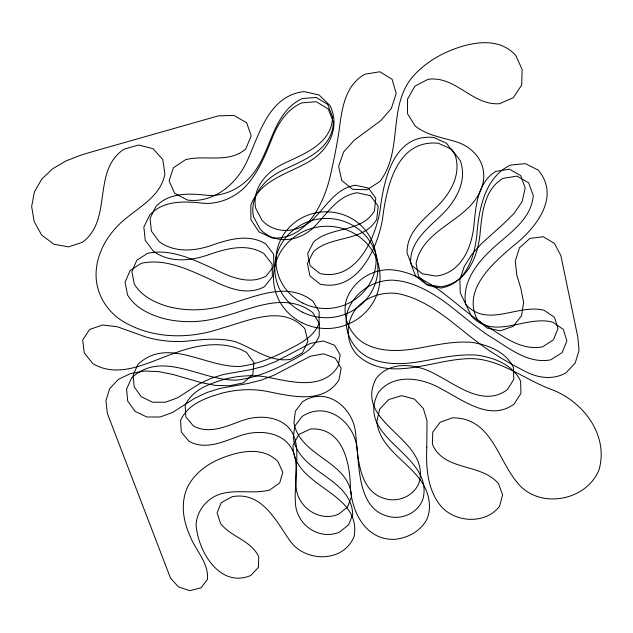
<?xml version="1.0" encoding="UTF-8"?>
<svg xmlns="http://www.w3.org/2000/svg" width="633" height="633" viewBox="0 0 633 633"><rect width="100%" height="100%" fill="white"/><g stroke="black" fill="none" stroke-linecap="round" stroke-linejoin="round"><path stroke-width="0.95" d="M465.848 304.441C487.537 328.487 518.19 303.397 544.222 310.352L554.461 317.331L557.99 328.511L553.456 339.842L542.552 346.852C519.582 351.275 500.64 334.105 482.196 323.226C467.328 313.106 453.956 301.031 439.524 290.325C424.585 279.849 407.85 270.41 389.176 269.682C370.606 269.769 353.364 281.456 346.734 298.855C341.29 315.883 349.511 334.635 364.671 343.584C380.86 352.32 399.842 351.37 417.416 348.387C435.275 345.214 453.22 340.918 471.49 342.342C487.916 344.708 506.036 351.663 513.466 367.638L513.782 379.381L507.334 389.683C483.636 407.241 457.35 385.457 436.042 374.586C417.812 364.07 390.688 359.789 376.129 378.51C352.882 423.366 429.601 437.949 419.457 481.46A26.934 24.062 -7.3 0 1 391.297 499.809C358.325 496.454 358.199 458.411 355.611 433.352C353.507 407.787 326.675 385.75 302.519 401.741L295.326 411.3L293.965 422.907C300.097 457.121 349.638 460.982 351.473 496.739L347.549 507.025L338.568 514.21C319.285 522.439 297.281 507.112 296.094 486.698C294.764 471.11 299.013 455.396 295.215 439.982C289.226 416.981 262.141 413.539 242.787 420.375C227.105 425.851 209.563 434.839 193.374 425.898L185.833 416.91L185.2 405.642C192.084 389.374 210.409 383.384 226.076 378.858C239.116 375.741 252.63 374.712 265.9 376.928C289.542 381.272 322.3 391.321 338.085 366.317L340.19 354.963L334.564 345.214L323.257 341.005L310.526 343.355L275.244 361.791L262.877 366.554L249.972 369.807L223.552 374.427L210.908 378.407L199.071 383.97L177.485 397.833L165.458 402.224L152.64 402.224L141.27 396.788L134.22 386.866L133.096 375.116L138.026 364.299C167.982 336.186 206.572 368.303 240.548 366.372C258.209 364.007 274.762 356.957 290.349 348.577C301.743 342.738 313.928 336.226 319.008 323.716L319.206 311.705L312.829 301.126C285.443 279.493 250.913 299.148 221.89 306.127C204.143 310.763 185.295 311.238 167.539 306.38C154.476 302.487 141.578 296.117 134.299 284.067L131.893 271.652L136.768 260.345L147.505 253.35C170.957 248.231 193.619 259.759 214.452 269.128C230.214 277.025 249.315 285.309 266.279 275.956L273.883 266.271L273.63 254.142L265.797 244.045C249.418 233.624 229.534 239.1 212.585 244.995C195.36 251.23 175.017 253.05 159.374 241.822L151.406 231.164L150.092 218.338L155.758 206.722C169.209 192.005 190.288 193.358 208.36 195.439C222.666 196.056 236.299 190.319 246.664 180.595C272.087 157.696 269.476 113.956 302.392 98.495L316.231 97.435L327.72 104.437L332.618 117.105C331.692 144.087 303.571 154.001 283.054 163.876C266.422 171.875 251.705 188.65 255.716 208.241L262.054 220.347C275.687 234.898 297.914 232.699 312.093 220.205C325.615 207.497 335.411 188.357 355.398 185.208L368.335 188.056L375.796 198.121L374.435 210.876C361.38 233.142 331.004 225.918 313.493 242.123L307.63 253.588L310.099 265.631L319.974 273.543C355.825 281.582 374.847 239.678 379.966 210.971C383.693 180.365 393.299 133.555 433.7 137.464L446.51 143.264L454.898 154.428C461.813 173.774 450.712 193.247 437.063 206.516C423.817 219.445 406.267 232.596 407.122 253.153L411.854 265.543L422.346 273.788L436.018 276.075C461.979 272.95 472.519 245.715 474.172 222.816C476.04 204.135 478.144 182.122 495.868 171.377L509.383 169.161L520.65 175.563L525.2 187.914L522.138 201.603L513.83 213.685L503.235 224.074L481.349 243.784L471.696 254.569L464.187 266.596L459.898 279.644L460.254 292.85L471.443 316.057C493.938 340.894 525.699 314.957 552.672 322.15L563.259 329.35L566.883 340.894L562.151 352.589L550.837 359.813C527.067 364.394 507.452 346.686 488.352 335.45C472.962 324.998 459.107 312.536 444.176 301.482C428.676 290.65 411.323 280.902 391.985 280.158C372.75 280.253 354.852 292.288 347.944 310.312C342.287 327.91 350.832 347.28 366.515 356.49C383.297 365.494 402.96 364.505 421.167 361.427C439.682 358.151 458.276 353.72 477.211 355.176C494.191 357.613 512.952 364.75 520.643 381.264L520.943 393.37L514.233 403.989C489.697 422.076 462.501 399.668 440.433 388.44C421.523 377.6 393.481 373.185 378.36 392.5C354.266 438.748 433.613 453.639 423.097 498.48A27.868 24.742 -7.2 0 1 393.955 517.351C359.948 513.988 359.71 474.837 357.075 448.995C354.876 422.543 327.032 400.016 302.115 416.459L294.669 426.31L293.261 438.265C299.646 473.531 350.809 477.353 352.763 514.21L348.704 524.773L339.407 532.163C319.19 540.495 297.043 525.192 295.476 503.908C294.092 487.869 298.491 471.704 294.559 455.847C288.284 432.086 260.266 428.652 240.271 435.67C224.019 441.312 205.875 450.569 189.101 441.367L181.283 432.11L180.603 420.51C187.748 403.696 206.714 397.564 222.911 392.895C236.418 389.675 250.423 388.615 264.167 390.893C288.664 395.348 322.545 405.745 338.956 379.935L341.14 368.224L335.308 358.167L323.598 353.831L310.399 356.26L273.844 375.282L261.033 380.204L247.661 383.551L220.3 388.33L207.197 392.428L194.94 398.165L172.603 412.463L160.149 416.989L146.88 416.989L135.082 411.395L127.763 401.172L126.568 389.058L131.648 377.901C162.713 348.886 202.695 382.031 237.897 380.014C256.183 377.577 273.337 370.297 289.487 361.657C301.292 355.619 313.913 348.918 319.19 335.988L319.404 323.582L312.781 312.662C284.359 290.318 248.595 310.621 218.488 317.837C200.083 322.64 180.547 323.131 162.127 318.114C148.581 314.103 135.193 307.535 127.605 295.073L125.073 282.239L130.113 270.544L141.23 263.304C165.569 258.019 189.085 269.927 210.734 279.612C227.089 287.778 246.902 296.331 264.499 286.662L272.38 276.653L272.119 264.111L263.977 253.667C246.973 242.89 226.353 248.555 208.763 254.664C190.881 261.113 169.779 262.996 153.526 251.38L145.234 240.358L143.849 227.081L149.704 215.054C163.678 199.799 185.548 201.215 204.309 203.367C219.153 204 233.308 198.074 244.069 187.985C258.24 173.584 265.543 154.46 273.013 136.087C278.781 122.185 287.643 108.955 301.933 102.839L316.318 101.731L328.266 109.003L333.354 122.145C332.372 150.156 303.152 160.418 281.859 170.657C264.618 178.933 249.307 196.301 253.493 216.621L260.084 229.146C274.524 244.251 297.019 241.948 312.022 228.996C326.066 215.829 336.258 196.001 356.996 192.749L370.424 195.7L378.162 206.121L376.738 219.327C363.105 242.526 331.724 234.803 313.47 251.665L307.393 263.526L309.956 275.988L320.195 284.154C357.329 292.478 377.141 249.196 382.482 219.429C386.367 187.645 396.48 139.189 438.368 143.256L451.669 149.269L460.357 160.845C467.51 180.911 455.934 201.08 441.755 214.809C428.003 228.181 409.765 241.759 410.619 263.059L415.509 275.877L426.381 284.399L440.552 286.757C467.447 283.544 478.477 255.408 480.241 231.678C482.211 212.3 484.482 189.504 502.871 178.403L516.916 176.109L528.595 182.739L533.287 195.534C530.976 222.333 504.461 235.808 487.639 253.366C474.275 266.588 462.327 284.399 465.659 304.085M426.792 446.993C425.922 467.724 427.394 490.472 441.581 506.914C456.535 522.969 485.772 524.266 499.619 506.194L502.594 494.713L498.464 483.652C481.033 462.786 443.931 471.585 432.371 444.216L432.766 432.117L440.157 422.243L452.445 417.812C494.017 417.764 497.775 464.345 521.719 487.426C545.092 508.837 587.748 498.986 599.135 469.401C608.764 435.061 583.254 401.544 551.936 389.683C522.47 378.961 496.327 355.311 463.103 358.998C428.264 361.411 386.462 382.514 356.656 354.385C344.605 340.649 345.713 319.428 358.175 306.332C368.398 296.109 382.846 291.829 397.073 293.467C429.918 299.654 453.845 324.753 479.743 343.814C494.428 354.694 510.317 363.793 526.577 372.077C538.905 378.241 553.606 379.911 565.949 372.869L575.207 363.081L579.021 350.46L577.842 337.167L560.862 255.613L554.54 243.452L543.233 236.75L529.932 238.404L519.456 247.78L515.278 261.192L516.845 275.205L520.927 288.727L523.657 302.376L521.545 315.804L513.126 326.367L500.323 330.806L487.196 328.1L477.235 319.388C462.209 289.819 492.245 263.993 512.398 246.601C534.79 229.47 561.487 197.235 538.05 169.984L525.279 163.623L510.515 165.086C485.827 176.797 479.521 206.255 477.155 231.013C475.541 254.118 467.257 283.529 440.853 288.062L427.718 285.388L418.476 276.233L416.095 263.225C423.643 226.567 471.34 220.988 482.219 186.11C488.28 165.767 475.85 148.225 456.615 141.911C442.404 137.472 427.069 135.509 415.113 125.92L407.549 113.734L407.502 99.215L414.813 86.23L428.003 79.315C455.847 75.549 472.02 105.553 499.5 103.717L513.3 97.711L521.703 84.988L522.138 69.551L515.792 55.49C500.26 38.13 475.945 41.256 456.156 48.306C440.339 53.924 425.677 62.651 414.211 75.034C386.526 104.967 404.028 150.377 379.737 181.639L367.045 189.742L352.565 189.299L341.701 180.413L338.615 166.321L343.672 151.912L354.369 140.115L380.662 120.729L391.329 108.504L396.226 93.455L392.056 79.26L379.847 71.766L364.948 74.219C344.692 85.376 341.836 109.556 339.146 130.24C336.78 146.017 333.631 161.66 329.975 177.185C323.368 204.91 305.589 240.437 272.103 237.976L258.842 231.773L250.937 219.706L250.81 205.219C260.369 178.917 290.539 173.426 311.768 159.912C329.975 148.019 340.008 126.315 330.07 105.648L319.079 94.982L304.117 91.571C268.803 95.749 259.625 133.666 247.21 160.829C236.813 183.776 214.136 203.288 187.613 200.099L174.708 193.421L169.13 180.856L173.426 167.729L185.611 159.674C205.559 154.555 228.782 163.828 245.739 148.937L251.206 135.866L246.625 122.739L233.949 115.42L218.345 115.879L95.678 150.741L80.573 155.235L66.046 160.924L52.8 168.663L41.841 178.997L34.404 191.894L31.65 206.572L34.174 221.566L41.651 235.041L53.916 244.251L68.633 246.87L82.369 242.312C113.26 219.572 91.397 170.815 124.068 149.143L138.548 145.028L152.941 148.605L162.776 159.524L164.897 174.02C159.833 200.455 131.442 209.776 115.404 228.402C102.277 242.843 93.969 262.181 96.525 281.914A56.408 52.634 24.6 0 0 119.471 319.095C149.372 339.059 188.262 339.81 221.487 328.274C247.701 321.137 282.769 303.911 304.821 328.693L307.947 341.306L302.352 352.937L290.389 359.394C269.848 362.48 253.271 348.126 235.001 341.591C220.379 337.927 205.306 339.177 190.493 340.76A109.715 103.733 28 0 1 145.859 336.993L117.168 326.723L102.467 324.998L89.601 329.508L82.686 339.976L84.213 352.755L92.711 363.524C119.392 379.713 149.602 361.451 175.61 352.795C198.074 344.479 224.557 339.976 246.435 352.359L254.015 362.654L252.804 374.404L243.396 382.838L229.676 385.758L215.378 385.394L201.199 382.617L173.22 374.546L158.946 371.642L144.522 371.017L130.627 373.549L118.395 379.317L109.651 388.717L105.933 400.665L107.388 413.491L170.514 578.151L178.49 586.918L189.813 590.636L201.112 587.82L207.489 579.298C208.882 562.595 195.288 550.219 189.781 535.399C183.048 520.555 180.547 503.164 187.202 487.821C194.956 471.688 210.781 461.552 227.326 456.092C243.816 450.277 264.721 447.729 277.982 461.623L282.809 472.258L279.683 482.916L269.745 489.958C252.005 494.769 233.007 487.932 215.829 495.797C204.609 501.415 196.713 512.247 196.088 524.931C197.939 551.042 219.722 588.579 250.787 575.468L258.399 567.374L258.731 556.731C251.119 540.447 231.393 537.164 220.648 523.72L217.079 512.817L221.321 502.618L232.026 496.739C261.943 491.081 276.099 521.022 290.246 541.199C305.826 562.65 343.838 562.769 354.132 536.286C361.91 491.034 292.43 487.742 293.024 445.221L298.887 434.436L310.613 428.945C342.271 427.307 349.788 461.489 350.389 486.342C351.41 511.749 365.455 540.25 394.636 539.348C407.842 538.026 420.383 531.356 426.84 519.424C431.809 507.666 429.293 494.658 422.979 483.936C409.416 461.734 380.022 449.557 376.77 421.546L379.713 409.076L388.797 399.502L401.694 395.672L414.48 399.067L423.327 408.451L427.014 420.834L426.792 446.993M302.772 303.065A50.094 48.345 -2.5 0 0 376.049 258.003A50.094 48.345 -2.5 0 0 299.18 219.406A50.094 48.345 -2.5 0 0 302.772 303.065M302.416 312.132A51.566 49.635 -2.5 0 0 377.869 265.892A51.566 49.635 -2.5 0 0 298.768 226.242A51.566 49.635 -2.5 0 0 302.416 312.132M301.996 322.751A53.291 51.131 -2.5 0 0 380.006 275.149A53.291 51.131 -2.5 0 0 298.285 234.265A53.291 51.131 -2.5 0 0 301.996 322.751"/></g></svg>
